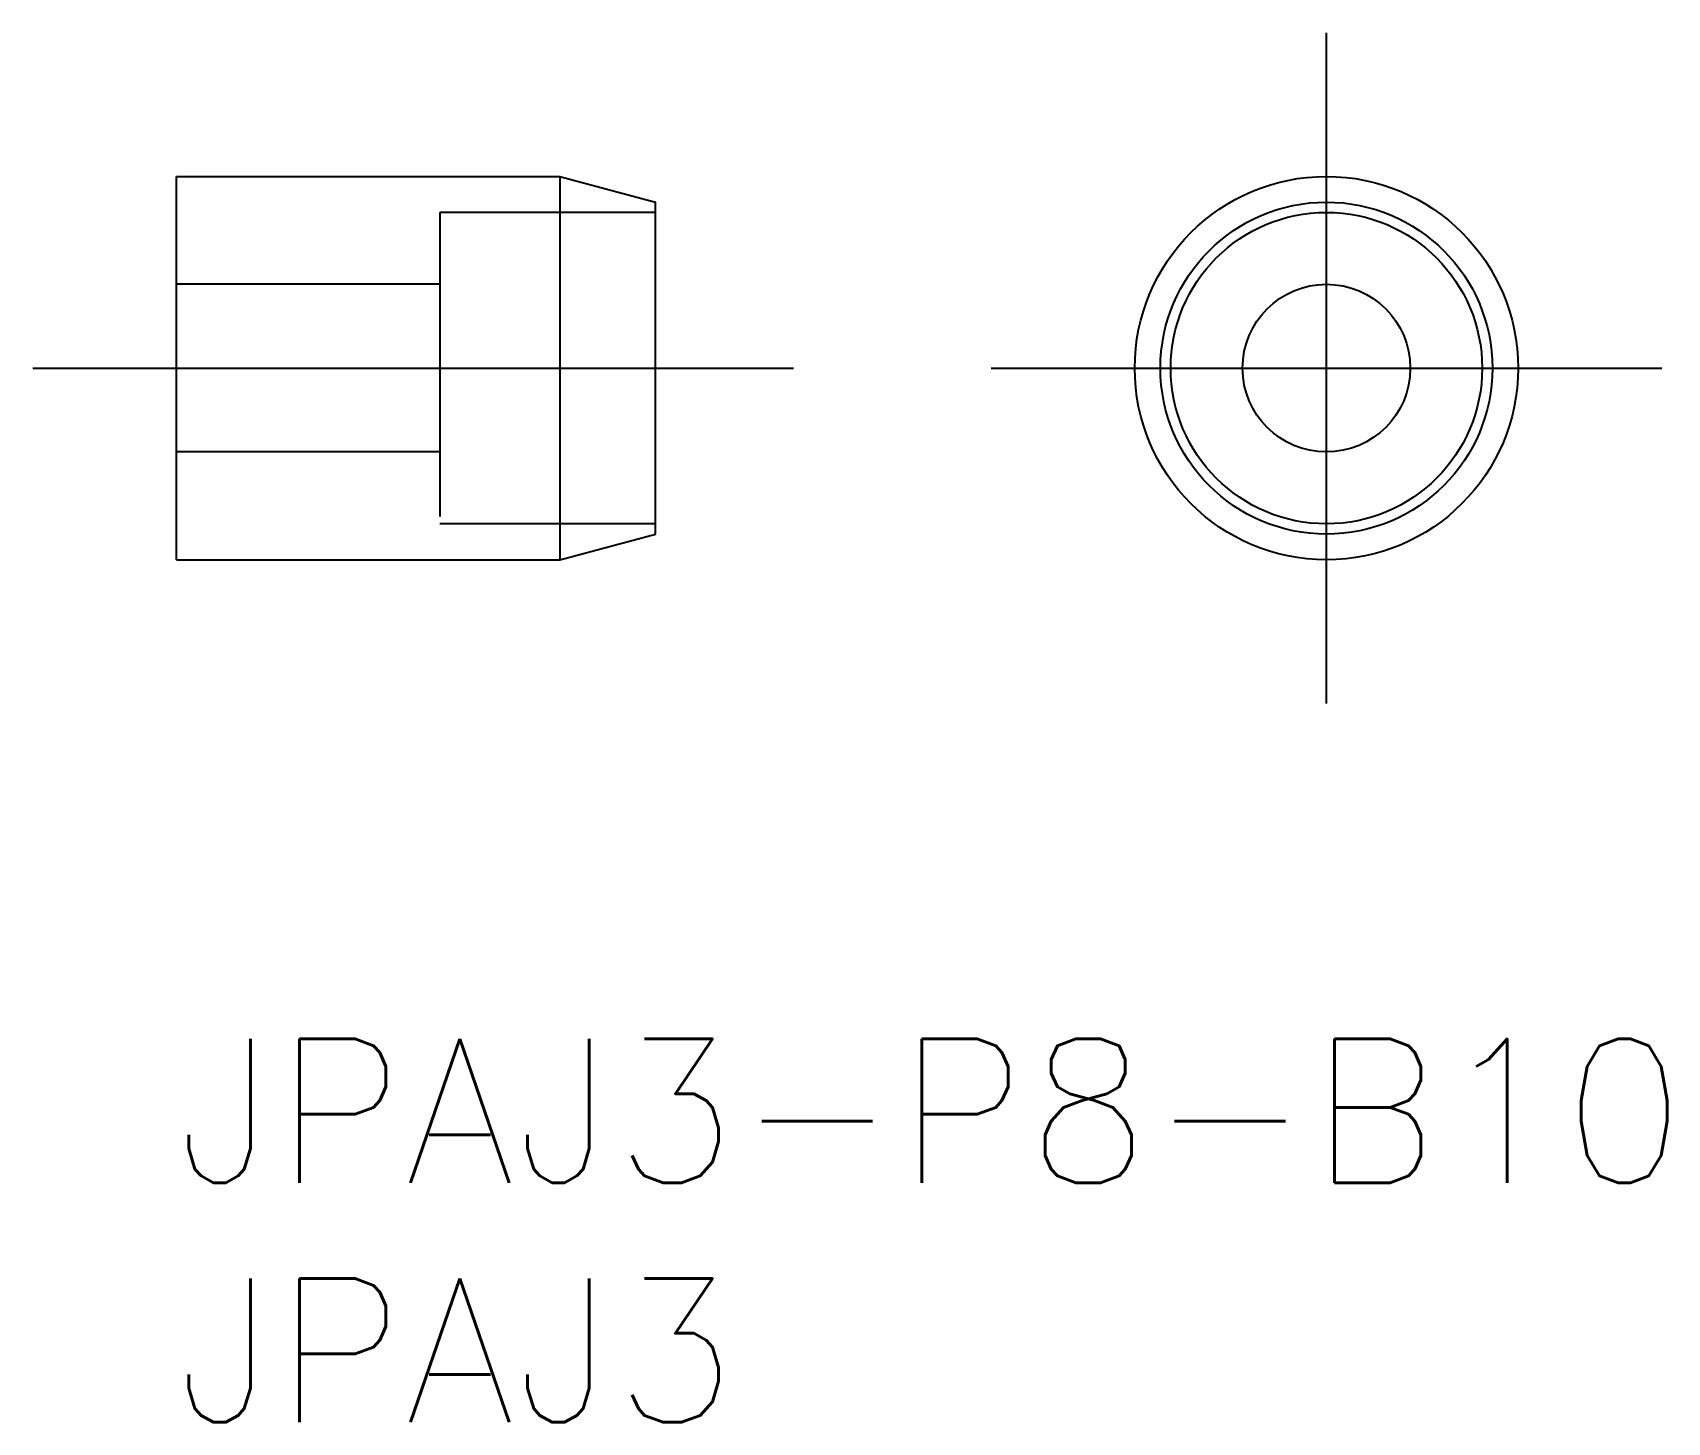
# Model space of a CAD drawing. Extents: x -3 to 31.1, y -8 to 21.
import ezdxf

# ---------------------------------------------------------------- set-up
doc = ezdxf.new("R2010")
doc.units = 0
doc.header["$LTSCALE"] = 0.5
doc.linetypes.add('CENTER', pattern=[50.8, 31.75, -6.35, 6.35, -6.35])
doc.linetypes.add('DASHED', pattern=[19.05, 12.7, -6.35])
for name, color, linetype in [('MSM_CENTER', 1, 'CENTER'), ('MSM_CONTINUOUS', 7, 'CONTINUOUS'), ('MSM_DASHED', 4, 'DASHED'), ('MSM_PART_NUMBER', 7, 'CONTINUOUS')]:
    doc.layers.add(name, color=color, linetype=linetype)
doc.styles.get("Standard").update_dxf_attribs({"font": 'txt.shx', "height": 3, "bigfont": 'bigfont.shx'})

# ---------------------------------------------------------------- blocks, each defined once
blk = doc.blocks.new('*U2')
at = {"layer": 'MSM_PART_NUMBER'}
blk.add_text('JPAJ3-P8-B10', height=3, dxfattribs=at).set_placement((0, -3))
blk = doc.blocks.new('*U3')
at = {"layer": 'MSM_PART_NUMBER'}
blk.add_text('JPAJ3', height=3, dxfattribs=at).set_placement((0, -8))

msp = doc.modelspace()

# ---------------------------------------------------------------- linework, layer by layer
at = {"layer": 'MSM_CENTER'}
for p, q in [((24, 7), (24, 21)), ((-3, 14), (13, 14)), ((17, 14), (31, 14))]:
    msp.add_line(p, q, dxfattribs=at)
at = {"layer": 'MSM_CONTINUOUS'}
for p, q in [((0, 18), (8, 18)), ((0, 10), (0, 18)), ((8, 18), (8, 10)), ((8, 18), (10, 17.464)), ((10, 10.536), (10, 17.464)), ((8, 10), (10, 10.536)), ((0, 10), (8, 10))]:
    msp.add_line(p, q, dxfattribs=at)
for radius in [4, 3.464, 3.25, 1.75]:
    msp.add_circle((24, 14), radius, dxfattribs=at)
at = {"layer": 'MSM_DASHED'}
for p, q in [((5.5, 17.25), (5.5, 10.75)), ((10, 17.25), (5.5, 17.25)), ((5.5, 15.75), (0, 15.75)), ((5.5, 12.25), (0, 12.25)), ((10, 10.75), (5.5, 10.75))]:
    msp.add_line(p, q, dxfattribs=at)

# ---------------------------------------------------------------- block references
at = {"layer": 'MSM_PART_NUMBER'}
for name in ['*U2', '*U3']:
    msp.add_blockref(name, (0, 0), dxfattribs=at)

doc.saveas('drawing.dxf')
